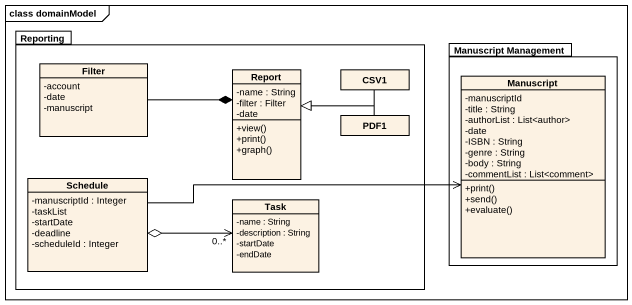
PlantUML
@startuml
mainframe class domainModel
hide circle
hide empty members
skinparam classAttributeIconSize 0
package Reporting {
  class Filter {
    -account
    -date
    -manuscript
  }
  class Report {
    -name : String
    -filter : Filter
    -date
    +view()
    +print()
    +graph()
  }
  class CSV1
  class PDF1
  class Schedule {
    -manuscriptId : Integer
    -taskList
    -startDate
    -deadline
    -scheduleId : Integer
  }
  class Task {
    -name : String
    -description : String
    -startDate
    -endDate
  }
}
package "Manuscript Management" as Manuscript_Management {
  class Manuscript {
    -manuscriptId
    -title : String
    -authorList : List<author>
    -date
    -ISBN : String
    -genre : String
    -body : String
    -commentList : List<comment>
    +print()
    +send()
    +evaluate()
  }
}
Report *-left- Filter
CSV1 -left-|> Report
PDF1 -left-|> Report
Schedule -right-> Manuscript
Schedule o-right-> "0..*" Task
@enduml
